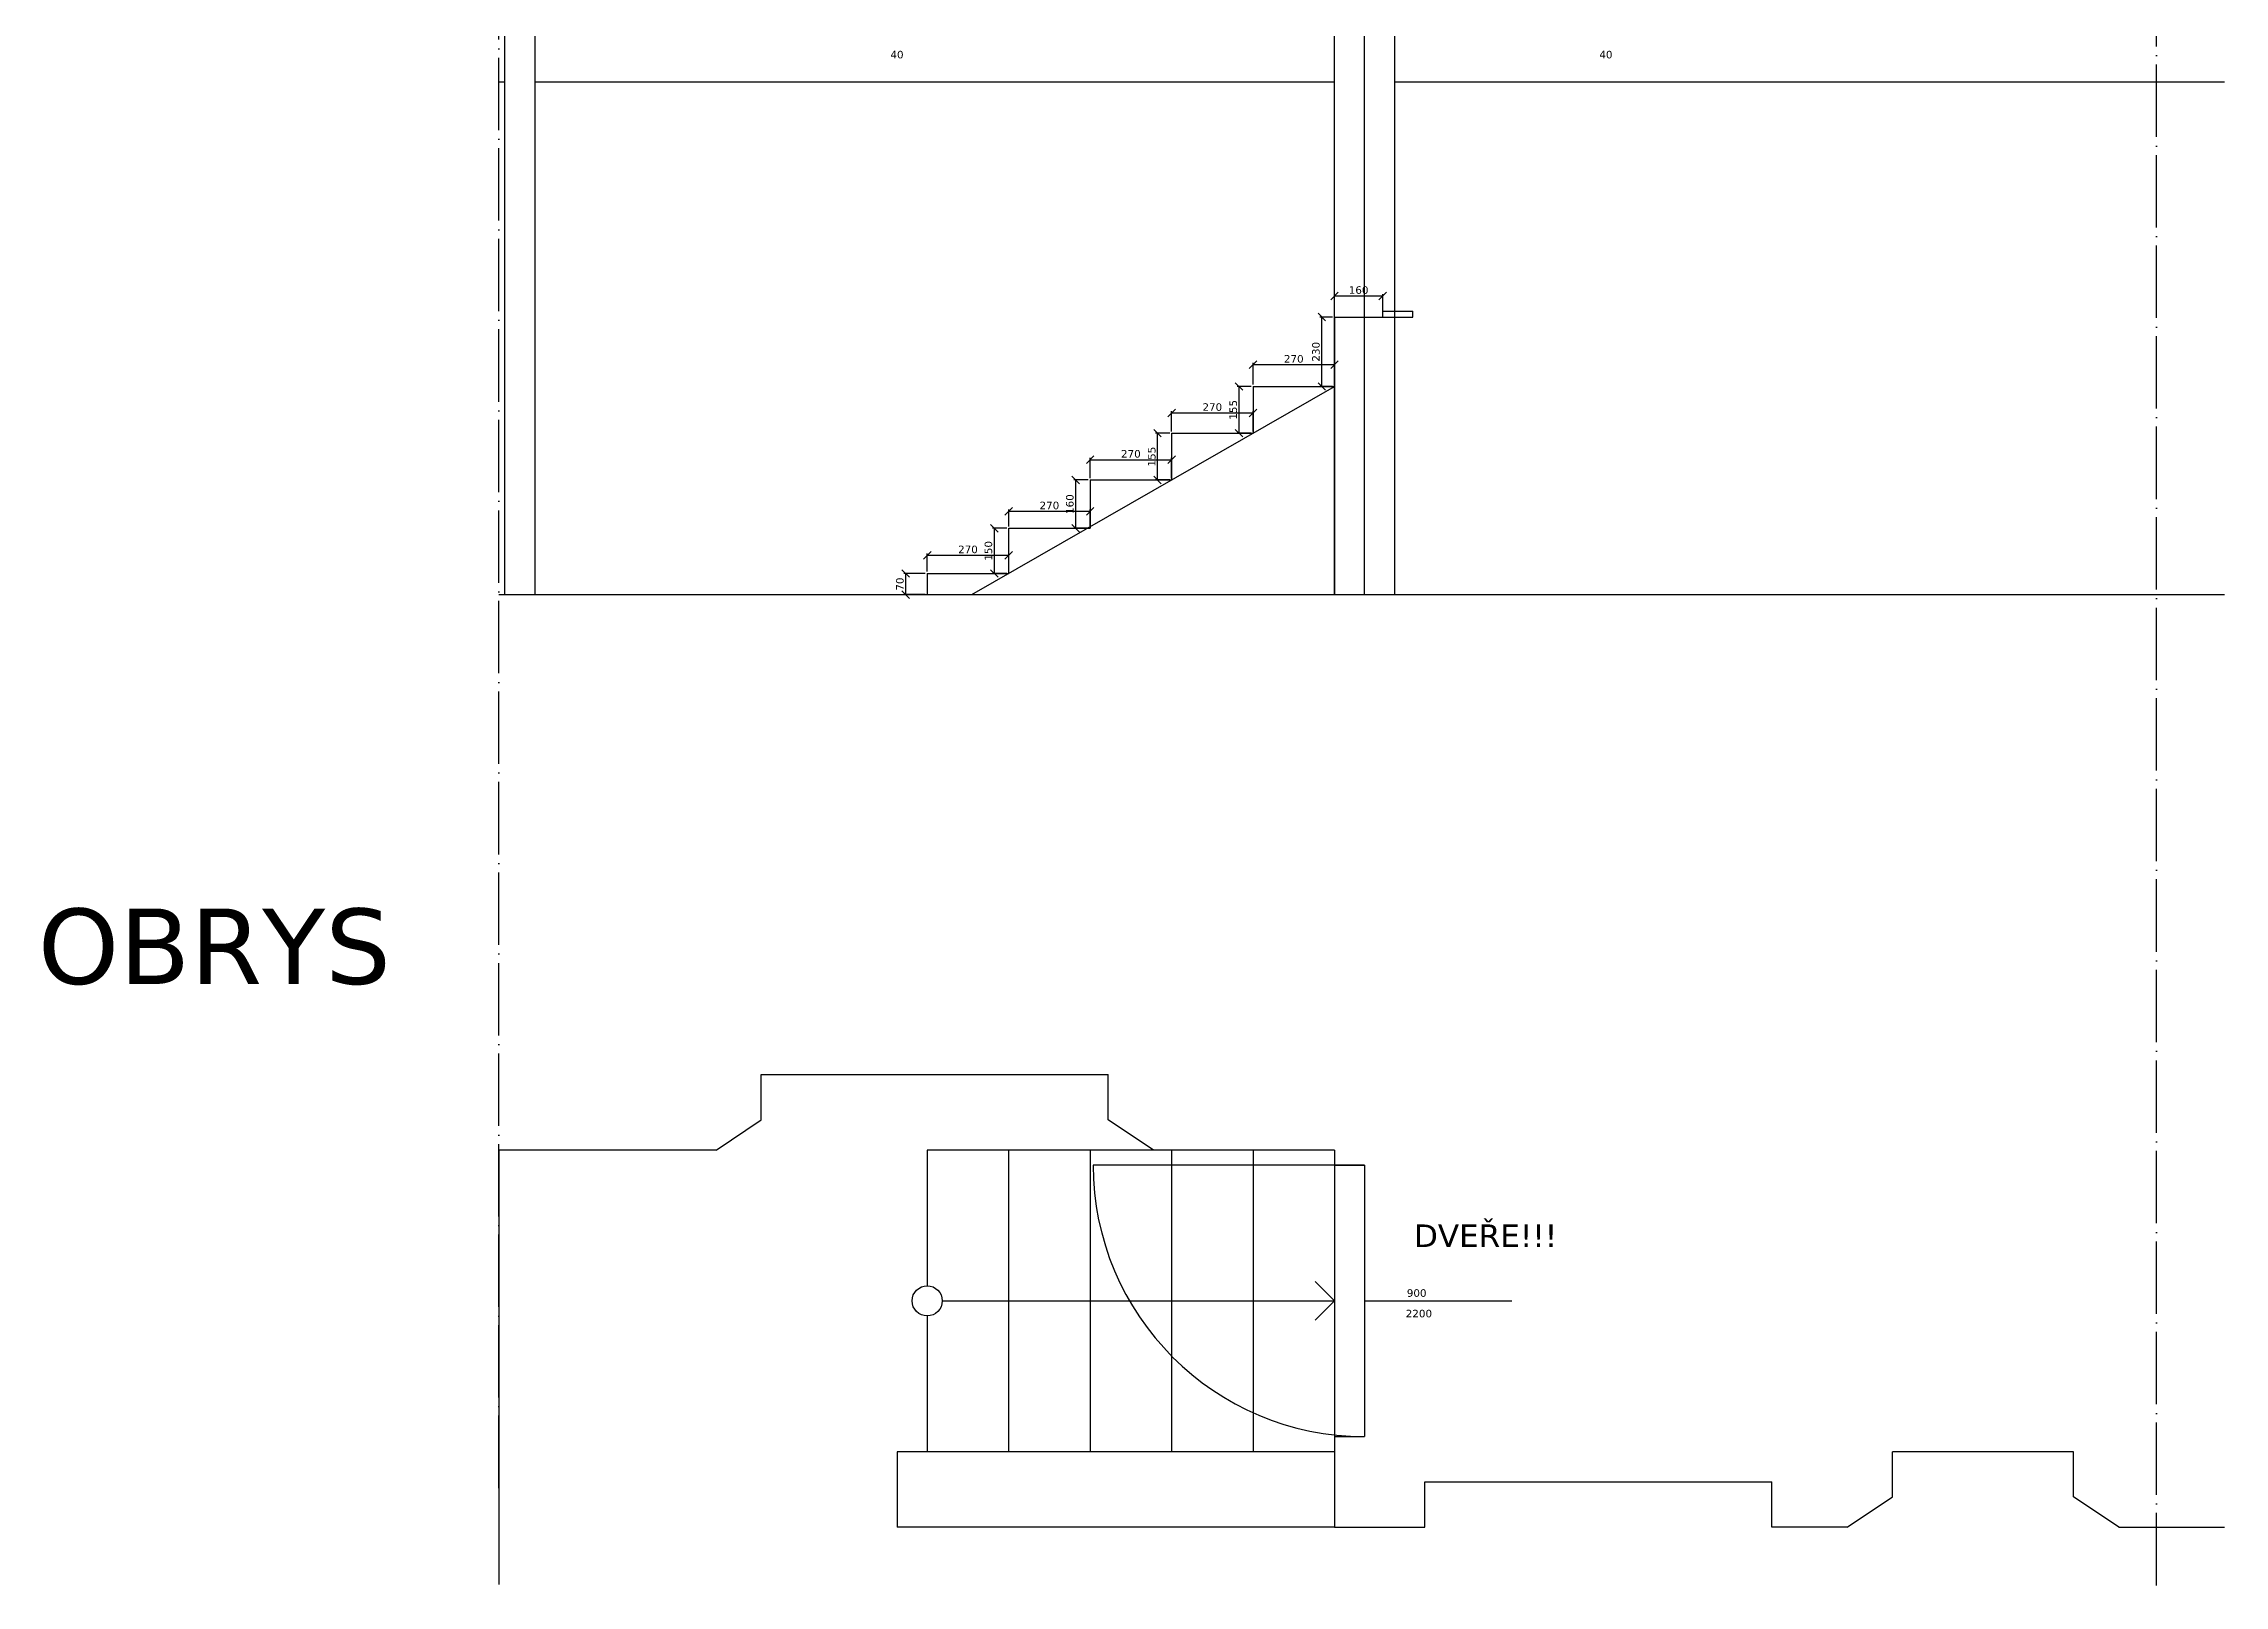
# Model space of a CAD drawing. Header units: millimetres. Extents: x 7063 to 30624, y -3938 to 13287.
# Drawn here: x 23395 to 30624, y -3027 to 2083 of the extents above; entities that cross this region are included whole.
import ezdxf

# ---------------------------------------------------------------- set-up
doc = ezdxf.new("R2010")
doc.units = ezdxf.units.MM
doc.header["$LTSCALE"] = 10
doc.linetypes.add('ACAD_ISO04W100', pattern=[30, 24, -3, 0, -3])
doc.layers.add('NEKRESLENÁ', color=80, linetype='Continuous', plot=False)
doc.styles.get("Standard").update_dxf_attribs({"font": 'verdana.TTF'})
doc.dimstyles.new('ISO-25', dxfattribs={"dimscale": 10, "dimtxt": 2.5, "dimasz": 2.5, "dimexe": 0.625, "dimexo": 0.625, "dimtad": 1, "dimtxsty": 'Standard', "dimblk": 'OBLIQUE', "dimcen": 2.5, "dimazin": 0, "dimtfac": 1, "dimtix": 1, "dimtmove": 1, "dimatfit": 3, "dimldrblk": 'OBLIQUE', "dimfxl": 0, "dimarcsym": 0})

# ---------------------------------------------------------------- blocks, each defined once
blk = doc.blocks.new('_Oblique')
at = {"color": 0, "linetype": 'ByBlock', "lineweight": -2}
blk.add_line((-0.5, -0.5), (0.5, 0.5), dxfattribs=at)
blk = doc.blocks.new('*D1')
at = {"color": 0, "lineweight": -2}
for p, q in [((26318, 326.9), (26246.8, 326.9)), ((26253.1, 256.9), (26253.1, 326.9)), ((26318, 256.9), (26246.8, 256.9))]:
    blk.add_line(p, q, dxfattribs=at)
at = {"layer": 'Defpoints', "color": 0}
for p in [(26253.1, 326.9), (26324.3, 326.9), (26324.3, 256.9)]:
    blk.add_point(p, dxfattribs=at)
at = {"color": 0, "lineweight": -2, "xscale": 25, "yscale": 25, "zscale": 25}
for p, rotation in [((26253.1, 326.9), 90), ((26253.1, 256.9), 270)]:
    blk.add_blockref('_Oblique', p, dxfattribs=dict(at, rotation=rotation))
at = {"color": 0, "insert": (26233.8, 291.9), "char_height": 25, "attachment_point": 5, "rotation": 90}
blk.add_mtext('70', dxfattribs=at)
blk = doc.blocks.new('*D3')
at = {"color": 0, "lineweight": -2}
for p, q in [((26324.3, 333.1), (26324.3, 393.5)), ((26324.3, 387.2), (26594.3, 387.2)), ((26594.3, 333.1), (26594.3, 393.5))]:
    blk.add_line(p, q, dxfattribs=at)
at = {"layer": 'Defpoints', "color": 0}
for p in [(26594.3, 387.2), (26324.3, 326.9), (26594.3, 326.9)]:
    blk.add_point(p, dxfattribs=at)
at = {"color": 0, "lineweight": -2, "xscale": 25, "yscale": 25, "zscale": 25, "rotation": 180}
blk.add_blockref('_Oblique', (26324.3, 387.2), dxfattribs=at)
at = {"color": 0, "lineweight": -2, "xscale": 25, "yscale": 25, "zscale": 25}
blk.add_blockref('_Oblique', (26594.3, 387.2), dxfattribs=at)
at = {"color": 0, "insert": (26459.3, 406.5), "char_height": 25, "attachment_point": 5}
blk.add_mtext('270', dxfattribs=at)
blk = doc.blocks.new('*D4')
at = {"color": 0, "lineweight": -2}
for p, q in [((26588, 476.9), (26540.3, 476.9)), ((26546.6, 476.9), (26546.6, 326.9)), ((26588, 326.9), (26540.3, 326.9))]:
    blk.add_line(p, q, dxfattribs=at)
at = {"layer": 'Defpoints', "color": 0}
for p in [(26594.3, 476.9), (26546.6, 326.9), (26594.3, 326.9)]:
    blk.add_point(p, dxfattribs=at)
at = {"color": 0, "lineweight": -2, "xscale": 25, "yscale": 25, "zscale": 25}
for p, rotation in [((26546.6, 476.9), 90), ((26546.6, 326.9), 270)]:
    blk.add_blockref('_Oblique', p, dxfattribs=dict(at, rotation=rotation))
at = {"color": 0, "insert": (26527.3, 401.9), "char_height": 25, "attachment_point": 5, "rotation": 90}
blk.add_mtext('150', dxfattribs=at)
blk = doc.blocks.new('*D5')
at = {"color": 0, "lineweight": -2}
for p, q in [((26594.3, 483.1), (26594.3, 539.2)), ((26594.3, 533), (26864.3, 533)), ((26864.3, 483.1), (26864.3, 539.2))]:
    blk.add_line(p, q, dxfattribs=at)
at = {"layer": 'Defpoints', "color": 0}
for p in [(26864.3, 533), (26594.3, 476.9), (26864.3, 476.9)]:
    blk.add_point(p, dxfattribs=at)
at = {"color": 0, "lineweight": -2, "xscale": 25, "yscale": 25, "zscale": 25, "rotation": 180}
blk.add_blockref('_Oblique', (26594.3, 533), dxfattribs=at)
at = {"color": 0, "lineweight": -2, "xscale": 25, "yscale": 25, "zscale": 25}
blk.add_blockref('_Oblique', (26864.3, 533), dxfattribs=at)
at = {"color": 0, "insert": (26729.3, 552.2), "char_height": 25, "attachment_point": 5}
blk.add_mtext('270', dxfattribs=at)
blk = doc.blocks.new('*D6')
at = {"color": 0, "lineweight": -2}
for p, q in [((26858, 636.9), (26810.1, 636.9)), ((26816.4, 476.9), (26816.4, 636.9)), ((26858, 476.9), (26810.1, 476.9))]:
    blk.add_line(p, q, dxfattribs=at)
at = {"layer": 'Defpoints', "color": 0}
for p in [(26816.4, 636.9), (26864.3, 636.9), (26864.3, 476.9)]:
    blk.add_point(p, dxfattribs=at)
at = {"color": 0, "lineweight": -2, "xscale": 25, "yscale": 25, "zscale": 25}
for p, rotation in [((26816.4, 636.9), 90), ((26816.4, 476.9), 270)]:
    blk.add_blockref('_Oblique', p, dxfattribs=dict(at, rotation=rotation))
at = {"color": 0, "insert": (26797.1, 556.9), "char_height": 25, "attachment_point": 5, "rotation": 90}
blk.add_mtext('160', dxfattribs=at)
blk = doc.blocks.new('*D7')
at = {"color": 0, "lineweight": -2}
for p, q in [((26864.3, 643.1), (26864.3, 710.4)), ((26864.3, 704.1), (27134.3, 704.1)), ((27134.3, 643.1), (27134.3, 710.4))]:
    blk.add_line(p, q, dxfattribs=at)
at = {"layer": 'Defpoints', "color": 0}
for p in [(27134.3, 704.1), (26864.3, 636.9), (27134.3, 636.9)]:
    blk.add_point(p, dxfattribs=at)
at = {"color": 0, "lineweight": -2, "xscale": 25, "yscale": 25, "zscale": 25, "rotation": 180}
blk.add_blockref('_Oblique', (26864.3, 704.1), dxfattribs=at)
at = {"color": 0, "lineweight": -2, "xscale": 25, "yscale": 25, "zscale": 25}
blk.add_blockref('_Oblique', (27134.3, 704.1), dxfattribs=at)
at = {"color": 0, "insert": (26999.3, 723.4), "char_height": 25, "attachment_point": 5}
blk.add_mtext('270', dxfattribs=at)
blk = doc.blocks.new('*D8')
at = {"color": 0, "lineweight": -2}
for p, q in [((27128, 791.9), (27081.5, 791.9)), ((27087.8, 636.9), (27087.8, 791.9)), ((27128, 636.9), (27081.5, 636.9))]:
    blk.add_line(p, q, dxfattribs=at)
at = {"layer": 'Defpoints', "color": 0}
for p in [(27087.8, 791.9), (27134.3, 791.9), (27134.3, 636.9)]:
    blk.add_point(p, dxfattribs=at)
at = {"color": 0, "lineweight": -2, "xscale": 25, "yscale": 25, "zscale": 25}
for p, rotation in [((27087.8, 791.9), 90), ((27087.8, 636.9), 270)]:
    blk.add_blockref('_Oblique', p, dxfattribs=dict(at, rotation=rotation))
at = {"color": 0, "insert": (27068.7, 714.4), "char_height": 25, "attachment_point": 5, "rotation": 90}
blk.add_mtext('155', dxfattribs=at)
blk = doc.blocks.new('*D9')
at = {"color": 0, "lineweight": -2}
for p, q in [((27398, 946.9), (27351.5, 946.9)), ((27357.8, 791.9), (27357.8, 946.9)), ((27398, 791.9), (27351.5, 791.9))]:
    blk.add_line(p, q, dxfattribs=at)
at = {"layer": 'Defpoints', "color": 0}
for p in [(27357.8, 946.9), (27404.3, 946.9), (27404.3, 791.9)]:
    blk.add_point(p, dxfattribs=at)
at = {"color": 0, "lineweight": -2, "xscale": 25, "yscale": 25, "zscale": 25}
for p, rotation in [((27357.8, 946.9), 90), ((27357.8, 791.9), 270)]:
    blk.add_blockref('_Oblique', p, dxfattribs=dict(at, rotation=rotation))
at = {"color": 0, "insert": (27338.7, 869.4), "char_height": 25, "attachment_point": 5, "rotation": 90}
blk.add_mtext('155', dxfattribs=at)
blk = doc.blocks.new('*D10')
at = {"color": 0, "lineweight": -2}
for p, q in [((27134.3, 798.1), (27134.3, 865.4)), ((27134.3, 859.1), (27404.3, 859.1)), ((27404.3, 798.1), (27404.3, 865.4))]:
    blk.add_line(p, q, dxfattribs=at)
at = {"layer": 'Defpoints', "color": 0}
for p in [(27404.3, 859.1), (27134.3, 791.9), (27404.3, 791.9)]:
    blk.add_point(p, dxfattribs=at)
at = {"color": 0, "lineweight": -2, "xscale": 25, "yscale": 25, "zscale": 25, "rotation": 180}
blk.add_blockref('_Oblique', (27134.3, 859.1), dxfattribs=at)
at = {"color": 0, "lineweight": -2, "xscale": 25, "yscale": 25, "zscale": 25}
blk.add_blockref('_Oblique', (27404.3, 859.1), dxfattribs=at)
at = {"color": 0, "insert": (27269.3, 878.4), "char_height": 25, "attachment_point": 5}
blk.add_mtext('270', dxfattribs=at)
blk = doc.blocks.new('*D11')
at = {"color": 0, "lineweight": -2}
for p, q in [((27404.3, 953.1), (27404.3, 1025.1)), ((27674.3, 1018.9), (27404.3, 1018.9)), ((27674.3, 953.1), (27674.3, 1025.1))]:
    blk.add_line(p, q, dxfattribs=at)
at = {"layer": 'Defpoints', "color": 0}
for p in [(27404.3, 1018.9), (27404.3, 946.9), (27674.3, 946.9)]:
    blk.add_point(p, dxfattribs=at)
at = {"color": 0, "lineweight": -2, "xscale": 25, "yscale": 25, "zscale": 25, "rotation": 180}
blk.add_blockref('_Oblique', (27404.3, 1018.9), dxfattribs=at)
at = {"color": 0, "lineweight": -2, "xscale": 25, "yscale": 25, "zscale": 25}
blk.add_blockref('_Oblique', (27674.3, 1018.9), dxfattribs=at)
at = {"color": 0, "insert": (27539.3, 1038.2), "char_height": 25, "attachment_point": 5}
blk.add_mtext('270', dxfattribs=at)
blk = doc.blocks.new('*D12')
at = {"color": 0, "lineweight": -2}
for p, q in [((27668, 1176.9), (27626.1, 1176.9)), ((27632.3, 946.9), (27632.3, 1176.9)), ((27668, 946.9), (27626.1, 946.9))]:
    blk.add_line(p, q, dxfattribs=at)
at = {"layer": 'Defpoints', "color": 0}
for p in [(27632.3, 1176.9), (27674.3, 1176.9), (27674.3, 946.9)]:
    blk.add_point(p, dxfattribs=at)
at = {"color": 0, "lineweight": -2, "xscale": 25, "yscale": 25, "zscale": 25}
for p, rotation in [((27632.3, 1176.9), 90), ((27632.3, 946.9), 270)]:
    blk.add_blockref('_Oblique', p, dxfattribs=dict(at, rotation=rotation))
at = {"color": 0, "insert": (27613, 1061.9), "char_height": 25, "attachment_point": 5, "rotation": 90}
blk.add_mtext('230', dxfattribs=at)
blk = doc.blocks.new('*D13')
at = {"layer": 'Defpoints', "color": 0}
for p in [(27834.3, 1247), (27674.3, 1176.9), (27834.3, 1176.9)]:
    blk.add_point(p, dxfattribs=at)
at = {"layer": 'NEKRESLENÁ', "color": 0, "lineweight": -2}
for p, q in [((27674.3, 1183.1), (27674.3, 1253.3)), ((27674.3, 1247), (27834.3, 1247)), ((27834.3, 1183.1), (27834.3, 1253.3))]:
    blk.add_line(p, q, dxfattribs=at)
at = {"layer": 'NEKRESLENÁ', "color": 0, "lineweight": -2, "xscale": 25, "yscale": 25, "zscale": 25, "rotation": 180}
blk.add_blockref('_Oblique', (27674.3, 1247), dxfattribs=at)
at = {"layer": 'NEKRESLENÁ', "color": 0, "lineweight": -2, "xscale": 25, "yscale": 25, "zscale": 25}
blk.add_blockref('_Oblique', (27834.3, 1247), dxfattribs=at)
at = {"layer": 'NEKRESLENÁ', "color": 0, "insert": (27754.3, 1266.3), "char_height": 25, "attachment_point": 5}
blk.add_mtext('160', dxfattribs=at)

msp = doc.modelspace()

# ---------------------------------------------------------------- linework, layer by layer
at = {"linetype": 'ACAD_ISO04W100'}
for p, q in [((24904.272, -2704.836), (24904.272, 10484.553)), ((30399.272, -3027.5), (30399.272, 10484.553))]:
    msp.add_line(p, q, dxfattribs=at)
for p, q in [((24924.272, 256.865), (24924.272, 7231.865)), ((25024.272, 256.865), (25024.272, 7231.865)), ((27674.272, 256.865), (27674.272, 3488.067)), ((27874.272, 256.865), (27874.272, 3429.488)), ((27774.272, 256.865), (27774.272, 3388.067)), ((24904.272, 1956.865), (24924.272, 1956.865)), ((25024.272, 1956.865), (27674.272, 1956.865)), ((27874.272, 1956.865), (30624.272, 1956.865)), ((27674.272, 1176.865), (27674.272, 946.865)), ((26472.336, 256.865), (27674.272, 946.865)), ((27404.272, 946.865), (27674.272, 946.865)), ((27404.272, 946.865), (27404.272, 791.865)), ((27674.272, 946.865), (27674.272, 256.865)), ((27134.272, 791.865), (27404.272, 791.865)), ((27134.272, 791.865), (27134.272, 636.865)), ((26864.272, 636.865), (26864.272, 476.865)), ((26864.272, 636.865), (27134.272, 636.865)), ((26594.272, 326.865), (26594.272, 476.865)), ((26594.272, 476.865), (26864.272, 476.865)), ((26324.272, 326.865), (26594.272, 326.865)), ((26324.272, 326.865), (26324.272, 256.865)), ((24904.272, 256.865), (30624.272, 256.865)), ((26324.272, 256.865), (27674.272, 256.865)), ((25774.272, -1484.32), (25774.272, -1334.32)), ((25774.272, -1334.32), (26924.272, -1334.32)), ((26924.272, -1484.32), (26924.272, -1334.32)), ((25624.272, -1584.32), (25774.272, -1484.32)), ((27074.272, -1584.32), (26924.272, -1484.32)), ((24904.272, -1584.32), (24904.272, -3024.356)), ((25624.272, -1584.32), (24904.272, -1584.32)), ((27074.272, -1584.32), (26324.272, -1584.32)), ((26324.272, -1584.32), (26324.272, -2034.32)), ((26594.272, -2584.32), (26594.272, -1584.32)), ((26864.272, -1584.32), (26864.272, -2584.32)), ((27674.272, -1584.32), (27074.272, -1584.32)), ((27134.272, -1584.32), (27134.272, -2584.32)), ((27404.272, -1584.32), (27404.272, -2584.32)), ((27674.272, -1584.32), (27674.272, -1634.32)), ((27674.272, -1634.32), (27774.272, -1634.32)), ((27674.272, -1634.32), (27674.272, -2534.32)), ((27774.272, -1634.32), (27774.272, -2534.32)), ((26324.272, -1684.32), (26324.272, -2034.32)), ((27674.272, -2084.32), (27610.302, -2020.35)), ((26374.272, -2084.32), (27674.272, -2084.32)), ((27674.272, -2084.32), (27610.302, -2148.289)), ((27774.272, -2084.32), (28261.995, -2084.32)), ((26324.272, -2134.32), (26324.272, -2584.32)), ((27674.272, -2584.32), (26224.272, -2584.32)), ((26224.272, -2584.32), (26224.272, -2834.32)), ((27674.272, -2534.32), (27774.272, -2534.32)), ((27674.272, -2534.32), (27674.272, -2834.32)), ((29524.272, -2734.32), (29524.272, -2584.32)), ((30124.272, -2584.32), (29524.272, -2584.32)), ((30124.272, -2734.32), (30124.272, -2584.32)), ((27974.272, -2684.32), (29124.272, -2684.32)), ((27974.272, -2834.32), (27974.272, -2684.32)), ((29124.272, -2834.32), (29124.272, -2684.32)), ((29374.272, -2834.32), (29524.272, -2734.32)), ((30274.272, -2834.32), (30124.272, -2734.32)), ((27674.272, -2834.32), (26224.272, -2834.32)), ((27674.272, -2834.32), (27974.272, -2834.32)), ((27674.272, -2834.32), (27774.272, -2834.32)), ((29374.272, -2834.32), (29124.272, -2834.32)), ((30274.272, -2834.32), (30624.272, -2834.32))]:
    msp.add_line(p, q)
msp.add_circle((26324.272, -2084.32), 50)
at = {"layer": 'NEKRESLENÁ'}
for p, q in [((27674.272, 1176.865), (27834.272, 1176.865)), ((27834.272, 1176.865), (27834.272, 1196.865)), ((27834.272, 1196.865), (27934.272, 1196.865)), ((27834.272, 1176.865), (27934.272, 1176.865)), ((27934.272, 1176.865), (27934.272, 1196.865)), ((27774.272, -1634.32), (26874.272, -1634.32))]:
    msp.add_line(p, q, dxfattribs=at)
msp.add_arc((27774.272, -1634.32), 900, 180, 270, dxfattribs=at)

# ---------------------------------------------------------------- texts
for s, height, p in [('40', 25, (26202.255, 2034.54)), ('40', 25, (28552.255, 2034.54)), ('OBRYS', 250, (23375.92, -1033.656)), ('DVEŘE!!!', 75, (27937.845, -1905.953)), ('900', 25, (27914.06, -2070.806)), ('2200', 25, (27910.476, -2138.882))]:
    msp.add_text(s, height=height).set_placement(p)

# ---------------------------------------------------------------- dimensions: what is measured, and where the dimension line sits
for base, p1, p2, picture, middle in [((27632.306, 1176.865), (27674.272, 946.865), (27674.272, 1176.865), '*D12', (27613.035, 1061.865)), ((27357.776, 946.865), (27404.272, 791.865), (27404.272, 946.865), '*D9', (27338.724, 869.365)), ((27087.776, 791.865), (27134.272, 636.865), (27134.272, 791.865), '*D8', (27068.724, 714.365)), ((26816.388, 636.865), (26864.272, 476.865), (26864.272, 636.865), '*D6', (26797.126, 556.865)), ((26546.556, 326.865), (26594.272, 476.865), (26594.272, 326.865), '*D4', (26527.294, 401.865)), ((26253.094, 326.865), (26324.272, 256.865), (26324.272, 326.865), '*D1', (26233.832, 291.865))]:
    dim = msp.add_linear_dim(base=base, p1=p1, p2=p2, angle=90, dimstyle='ISO-25')
    dim.commit()
    dim.dimension.update_dxf_attribs({"geometry": picture, "text_midpoint": middle})
for base, p1, p2, picture, middle in [((27404.272, 1018.881), (27674.272, 946.865), (27404.272, 946.865), '*D11', (27539.272, 1038.152)), ((27404.272, 859.132), (27134.272, 791.865), (27404.272, 791.865), '*D10', (27269.272, 878.403)), ((27134.272, 704.132), (26864.272, 636.865), (27134.272, 636.865), '*D7', (26999.272, 723.403)), ((26864.272, 532.97), (26594.272, 476.865), (26864.272, 476.865), '*D5', (26729.272, 552.241)), ((26594.272, 387.23), (26324.272, 326.865), (26594.272, 326.865), '*D3', (26459.272, 406.501))]:
    dim = msp.add_linear_dim(base=base, p1=p1, p2=p2, dimstyle='ISO-25')
    dim.commit()
    dim.dimension.update_dxf_attribs({"geometry": picture, "text_midpoint": middle})
dim = msp.add_linear_dim(base=(27834.272, 1247.019), p1=(27674.272, 1176.865), p2=(27834.272, 1176.865), dimstyle='ISO-25', dxfattribs=at)
dim.commit()
dim.dimension.update_dxf_attribs({"geometry": '*D13', "text_midpoint": (27754.272, 1266.281)})

doc.saveas('drawing.dxf')
